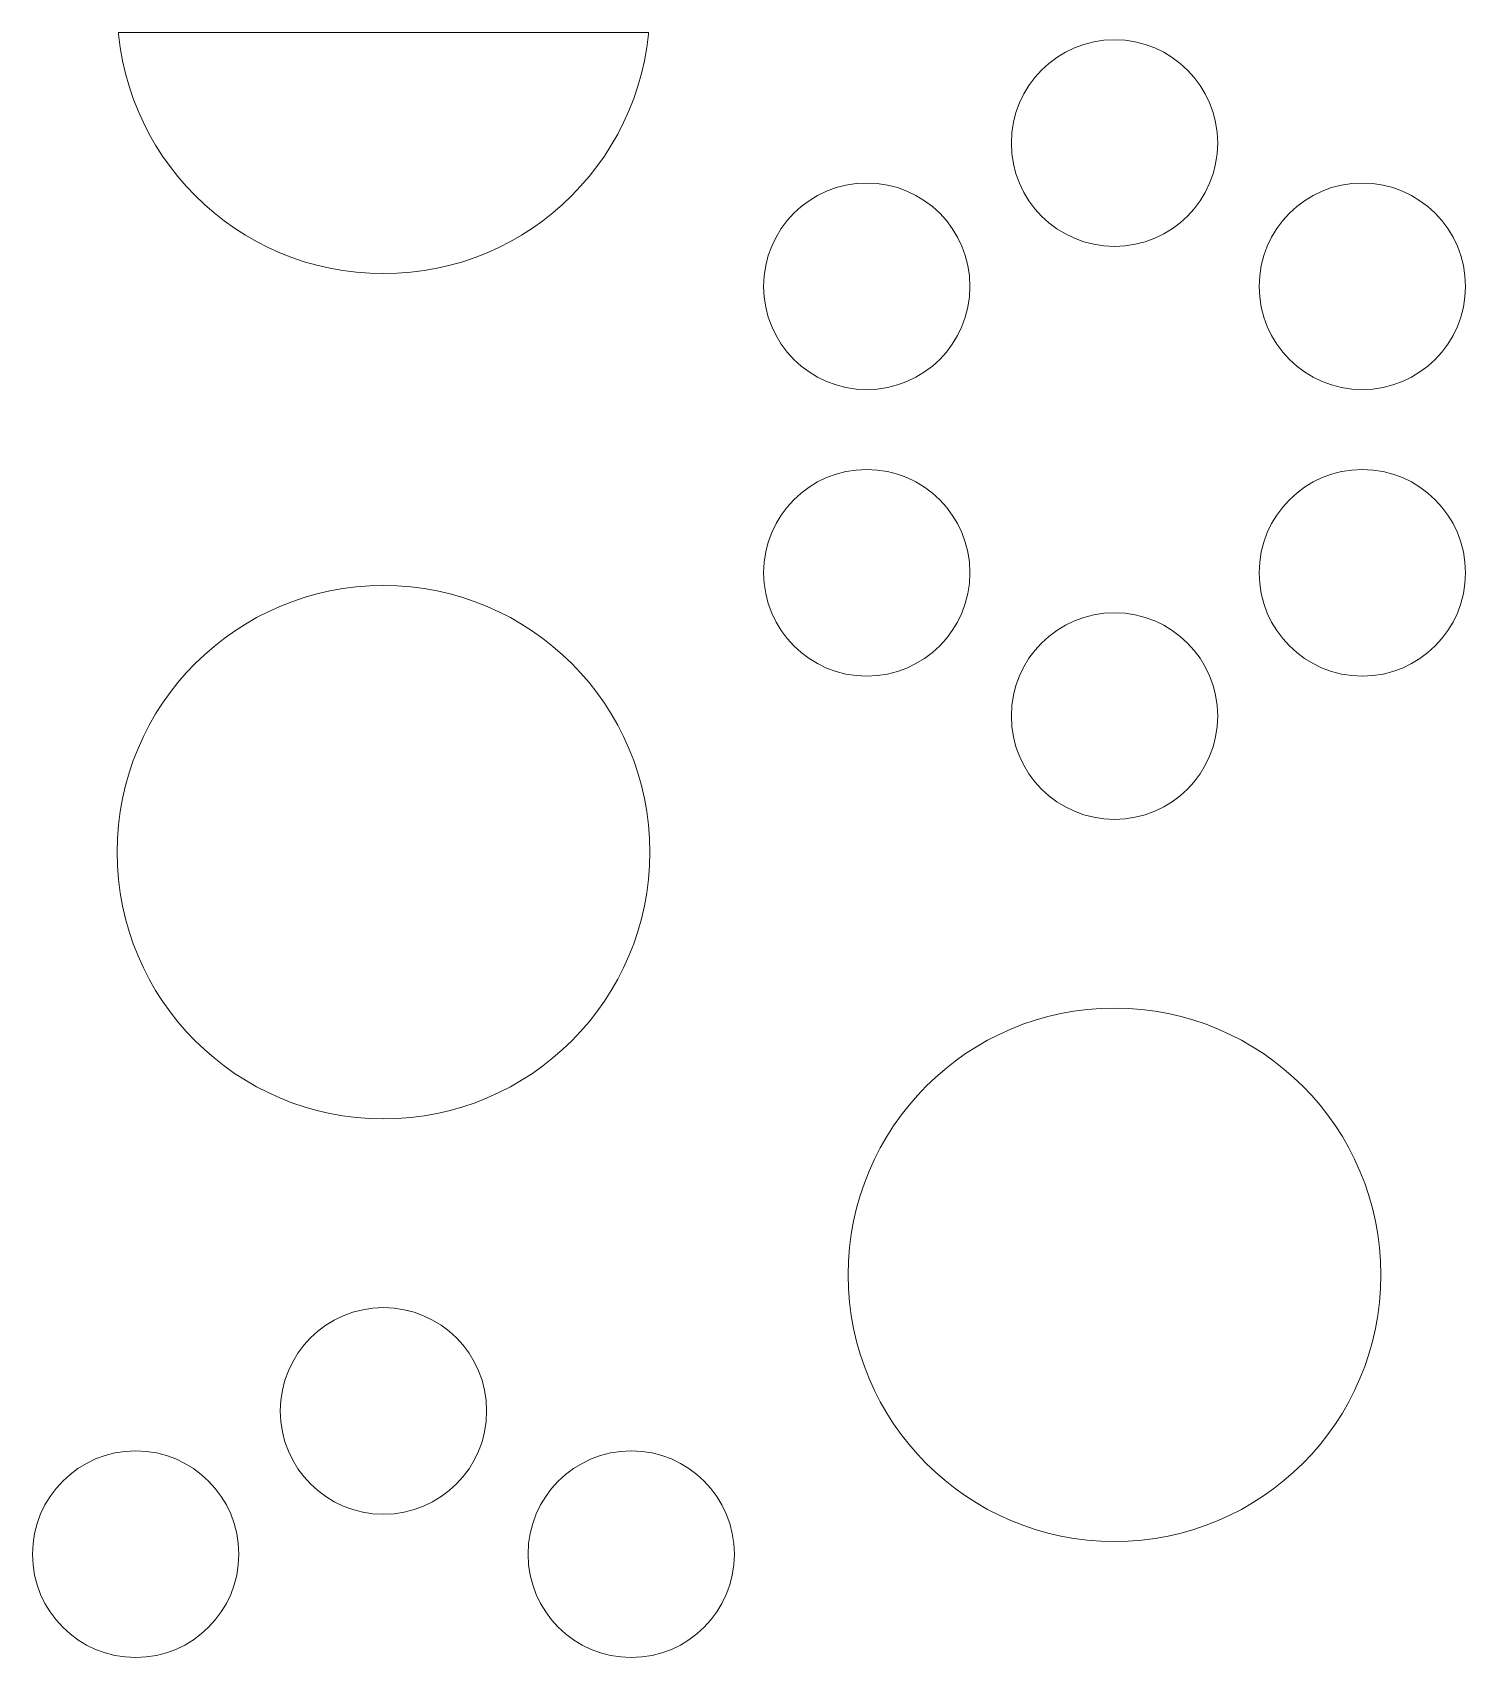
# Model space of a CAD drawing. Header units: millimetres. Extents: x -1200 to 1200, y -590 to 590.
# Drawn here: x -900.3 to -647.9, y 303.7 to 590 of the extents above; entities that cross this region are included whole.
import ezdxf

# ---------------------------------------------------------------- set-up
doc = ezdxf.new("R2010")
doc.units = ezdxf.units.MM
doc.header["$MEASUREMENT"] = 0
doc.layers.add('Layer 1', color=7, linetype='Continuous')

msp = doc.modelspace()

# ---------------------------------------------------------------- linework, layer by layer
at = {"layer": 'Layer 1', "color": 250, "lineweight": 20}
for points, knots in [([(-885.1489, 589.9734), (-885.1489, 589.9734), (-791.7652, 589.9734), (-791.7652, 589.9734), (-791.7652, 589.9734), (-791.7888, 589.6617), (-791.7888, 589.6617), (-791.7888, 589.6617), (-792.0855, 587.3118), (-792.0855, 587.3118), (-792.0855, 587.3118), (-792.5004, 584.9982), (-792.5004, 584.9982), (-792.5004, 584.9982), (-793.0236, 582.7281), (-793.0236, 582.7281), (-793.0236, 582.7281), (-793.6554, 580.5015), (-793.6554, 580.5015), (-793.6554, 580.5015), (-794.391, 578.3232), (-794.391, 578.3232), (-794.391, 578.3232), (-795.2302, 576.1907), (-795.2302, 576.1907), (-795.2302, 576.1907), (-796.1707, 574.1113), (-796.1707, 574.1113), (-796.1707, 574.1113), (-797.2053, 572.0875), (-797.2053, 572.0875), (-797.2053, 572.0875), (-798.3339, 570.1193), (-798.3339, 570.1193), (-798.3339, 570.1193), (-799.5542, 568.2139), (-799.5542, 568.2139), (-799.5542, 568.2139), (-800.8638, 566.3712), (-800.8638, 566.3712), (-800.8638, 566.3712), (-802.2577, 564.5961), (-802.2577, 564.5961), (-802.2577, 564.5961), (-803.7312, 562.8911), (-803.7312, 562.8911), (-803.7312, 562.8911), (-805.2889, 561.2561), (-805.2889, 561.2561), (-805.2889, 561.2561), (-806.9192, 559.6985), (-806.9192, 559.6985), (-806.9192, 559.6985), (-808.6219, 558.2229), (-808.6219, 558.2229), (-808.6219, 558.2229), (-810.3946, 556.8271), (-810.3946, 556.8271), (-810.3946, 556.8271), (-812.2345, 555.5156), (-812.2345, 555.5156), (-812.2345, 555.5156), (-814.1371, 554.2936), (-814.1371, 554.2936), (-814.1371, 554.2936), (-816.1025, 553.1611), (-816.1025, 553.1611), (-816.1025, 553.1611), (-818.1236, 552.1226), (-818.1236, 552.1226), (-818.1236, 552.1226), (-820.2, 551.1855), (-820.2, 551.1855), (-820.2, 551.1855), (-822.3294, 550.3426), (-822.3294, 550.3426), (-822.3294, 550.3426), (-824.5047, 549.606), (-824.5047, 549.606), (-824.5047, 549.606), (-826.7282, 548.9757), (-826.7282, 548.9757), (-826.7282, 548.9757), (-828.9975, 548.4493), (-828.9975, 548.4493), (-828.9975, 548.4493), (-831.303, 548.0364), (-831.303, 548.0364), (-831.303, 548.0364), (-833.6519, 547.737), (-833.6519, 547.737), (-833.6519, 547.737), (-836.0369, 547.5581), (-836.0369, 547.5581), (-836.0369, 547.5581), (-838.4558, 547.4977), (-838.4558, 547.4977), (-838.4558, 547.4977), (-840.8771, 547.5581), (-840.8771, 547.5581), (-840.8771, 547.5581), (-843.2598, 547.737), (-843.2598, 547.737), (-843.2598, 547.737), (-845.6086, 548.0364), (-845.6086, 548.0364), (-845.6086, 548.0364), (-847.9166, 548.4493), (-847.9166, 548.4493), (-847.9166, 548.4493), (-850.1811, 548.9757), (-850.1811, 548.9757), (-850.1811, 548.9757), (-852.407, 549.606), (-852.407, 549.606), (-852.407, 549.606), (-854.5824, 550.3426), (-854.5824, 550.3426), (-854.5824, 550.3426), (-856.7116, 551.1855), (-856.7116, 551.1855), (-856.7116, 551.1855), (-858.7882, 552.1226), (-858.7882, 552.1226), (-858.7882, 552.1226), (-860.8091, 553.1611), (-860.8091, 553.1611), (-860.8091, 553.1611), (-862.772, 554.2936), (-862.772, 554.2936), (-862.772, 554.2936), (-864.6749, 555.5156), (-864.6749, 555.5156), (-864.6749, 555.5156), (-866.5172, 556.8271), (-866.5172, 556.8271), (-866.5172, 556.8271), (-868.2898, 558.2229), (-868.2898, 558.2229), (-868.2898, 558.2229), (-869.9923, 559.6985), (-869.9923, 559.6985), (-869.9923, 559.6985), (-871.6252, 561.2561), (-871.6252, 561.2561), (-871.6252, 561.2561), (-873.1804, 562.8911), (-873.1804, 562.8911), (-873.1804, 562.8911), (-874.654, 564.5961), (-874.654, 564.5961), (-874.654, 564.5961), (-876.0478, 566.3712), (-876.0478, 566.3712), (-876.0478, 566.3712), (-877.3576, 568.2139), (-877.3576, 568.2139), (-877.3576, 568.2139), (-878.5779, 570.1193), (-878.5779, 570.1193), (-878.5779, 570.1193), (-879.7063, 572.0875), (-879.7063, 572.0875), (-879.7063, 572.0875), (-880.7433, 574.1113), (-880.7433, 574.1113), (-880.7433, 574.1113), (-881.6814, 576.1907), (-881.6814, 576.1907), (-881.6814, 576.1907), (-882.523, 578.3232), (-882.523, 578.3232), (-882.523, 578.3232), (-883.2561, 580.5015), (-883.2561, 580.5015), (-883.2561, 580.5015), (-883.888, 582.7281), (-883.888, 582.7281), (-883.888, 582.7281), (-884.414, 584.9982), (-884.414, 584.9982), (-884.414, 584.9982), (-884.8264, 587.3118), (-884.8264, 587.3118), (-884.8264, 587.3118), (-885.1253, 589.6617), (-885.1253, 589.6617), (-885.1253, 589.6617), (-885.1489, 589.9734), (-885.1489, 589.9734)], [0, 0, 0, 0, 0.01587302, 0.01587302, 0.01587302, 0.03174603, 0.03174603, 0.03174603, 0.04761905, 0.04761905, 0.04761905, 0.06349206, 0.06349206, 0.06349206, 0.07936508, 0.07936508, 0.07936508, 0.0952381, 0.0952381, 0.0952381, 0.11111111, 0.11111111, 0.11111111, 0.12698413, 0.12698413, 0.12698413, 0.14285714, 0.14285714, 0.14285714, 0.15873016, 0.15873016, 0.15873016, 0.17460317, 0.17460317, 0.17460317, 0.19047619, 0.19047619, 0.19047619, 0.20634921, 0.20634921, 0.20634921, 0.22222222, 0.22222222, 0.22222222, 0.23809524, 0.23809524, 0.23809524, 0.25396825, 0.25396825, 0.25396825, 0.26984127, 0.26984127, 0.26984127, 0.28571429, 0.28571429, 0.28571429, 0.3015873, 0.3015873, 0.3015873, 0.31746032, 0.31746032, 0.31746032, 0.33333333, 0.33333333, 0.33333333, 0.34920635, 0.34920635, 0.34920635, 0.36507937, 0.36507937, 0.36507937, 0.38095238, 0.38095238, 0.38095238, 0.3968254, 0.3968254, 0.3968254, 0.41269841, 0.41269841, 0.41269841, 0.42857143, 0.42857143, 0.42857143, 0.44444444, 0.44444444, 0.44444444, 0.46031746, 0.46031746, 0.46031746, 0.47619048, 0.47619048, 0.47619048, 0.49206349, 0.49206349, 0.49206349, 0.50793651, 0.50793651, 0.50793651, 0.52380952, 0.52380952, 0.52380952, 0.53968254, 0.53968254, 0.53968254, 0.55555556, 0.55555556, 0.55555556, 0.57142857, 0.57142857, 0.57142857, 0.58730159, 0.58730159, 0.58730159, 0.6031746, 0.6031746, 0.6031746, 0.61904762, 0.61904762, 0.61904762, 0.63492063, 0.63492063, 0.63492063, 0.65079365, 0.65079365, 0.65079365, 0.66666667, 0.66666667, 0.66666667, 0.68253968, 0.68253968, 0.68253968, 0.6984127, 0.6984127, 0.6984127, 0.71428571, 0.71428571, 0.71428571, 0.73015873, 0.73015873, 0.73015873, 0.74603175, 0.74603175, 0.74603175, 0.76190476, 0.76190476, 0.76190476, 0.77777778, 0.77777778, 0.77777778, 0.79365079, 0.79365079, 0.79365079, 0.80952381, 0.80952381, 0.80952381, 0.82539683, 0.82539683, 0.82539683, 0.84126984, 0.84126984, 0.84126984, 0.85714286, 0.85714286, 0.85714286, 0.87301587, 0.87301587, 0.87301587, 0.88888889, 0.88888889, 0.88888889, 0.9047619, 0.9047619, 0.9047619, 0.92063492, 0.92063492, 0.92063492, 0.93650794, 0.93650794, 0.93650794, 0.95238095, 0.95238095, 0.95238095, 0.96825397, 0.96825397, 0.96825397, 0.98412698, 0.98412698, 0.98412698, 1, 1, 1, 1]), ([(-727.8789, 570.4911), (-727.8789, 580.5401), (-719.7397, 588.6884), (-709.7051, 588.6884), (-699.6703, 588.6884), (-691.5335, 580.5401), (-691.5335, 570.4911), (-691.5335, 560.4447), (-699.6703, 552.2939), (-709.7051, 552.2939), (-719.7397, 552.2939), (-727.8789, 560.4447), (-727.8789, 570.4911)], [0, 0, 0, 0, 0.25, 0.25, 0.25, 0.5, 0.5, 0.5, 0.75, 0.75, 0.75, 1, 1, 1, 1]), ([(-771.5121, 545.2591), (-771.5121, 555.3104), (-763.3777, 563.4609), (-753.3406, 563.4609), (-743.3084, 563.4609), (-735.1691, 555.3104), (-735.1691, 545.2591), (-735.1691, 535.2125), (-743.3084, 527.0668), (-753.3406, 527.0668), (-763.3777, 527.0668), (-771.5121, 535.2125), (-771.5121, 545.2591)], [0, 0, 0, 0, 0.25, 0.25, 0.25, 0.5, 0.5, 0.5, 0.75, 0.75, 0.75, 1, 1, 1, 1]), ([(-684.2384, 545.2591), (-684.2384, 555.3104), (-676.0992, 563.4609), (-666.067, 563.4609), (-656.0347, 563.4609), (-647.8955, 555.3104), (-647.8955, 545.2591), (-647.8955, 535.2125), (-656.0347, 527.0668), (-666.067, 527.0668), (-676.0992, 527.0668), (-684.2384, 535.2125), (-684.2384, 545.2591)], [0, 0, 0, 0, 0.25, 0.25, 0.25, 0.5, 0.5, 0.5, 0.75, 0.75, 0.75, 1, 1, 1, 1]), ([(-771.5121, 494.802), (-771.5121, 504.8509), (-763.3777, 512.9991), (-753.3406, 512.9991), (-743.3084, 512.9991), (-735.1691, 504.8509), (-735.1691, 494.802), (-735.1691, 484.7555), (-743.3084, 476.6048), (-753.3406, 476.6048), (-763.3777, 476.6048), (-771.5121, 484.7555), (-771.5121, 494.802)], [0, 0, 0, 0, 0.25, 0.25, 0.25, 0.5, 0.5, 0.5, 0.75, 0.75, 0.75, 1, 1, 1, 1]), ([(-684.2384, 494.802), (-684.2384, 504.8509), (-676.0992, 512.9991), (-666.067, 512.9991), (-656.0347, 512.9991), (-647.8955, 504.8509), (-647.8955, 494.802), (-647.8955, 484.7555), (-656.0347, 476.6048), (-666.067, 476.6048), (-676.0992, 476.6048), (-684.2384, 484.7555), (-684.2384, 494.802)], [0, 0, 0, 0, 0.25, 0.25, 0.25, 0.5, 0.5, 0.5, 0.75, 0.75, 0.75, 1, 1, 1, 1]), ([(-885.3688, 445.5935), (-885.3688, 445.5935), (-885.3061, 448.0158), (-885.3061, 448.0158), (-885.3061, 448.0158), (-885.1253, 450.4018), (-885.1253, 450.4018), (-885.1253, 450.4018), (-884.8264, 452.7516), (-884.8264, 452.7516), (-884.8264, 452.7516), (-884.414, 455.0652), (-884.414, 455.0652), (-884.414, 455.0652), (-883.888, 457.3351), (-883.888, 457.3351), (-883.888, 457.3351), (-883.2561, 459.5595), (-883.2561, 459.5595), (-883.2561, 459.5595), (-882.523, 461.7427), (-882.523, 461.7427), (-882.523, 461.7427), (-881.6814, 463.8729), (-881.6814, 463.8729), (-881.6814, 463.8729), (-880.7433, 465.9497), (-880.7433, 465.9497), (-880.7433, 465.9497), (-879.7063, 467.9783), (-879.7063, 467.9783), (-879.7063, 467.9783), (-878.5779, 469.9441), (-878.5779, 469.9441), (-878.5779, 469.9441), (-877.3576, 471.8495), (-877.3576, 471.8495), (-877.3576, 471.8495), (-876.0478, 473.6923), (-876.0478, 473.6923), (-876.0478, 473.6923), (-874.654, 475.4698), (-874.654, 475.4698), (-874.654, 475.4698), (-873.178, 477.1746), (-873.178, 477.1746), (-873.178, 477.1746), (-871.6252, 478.8097), (-871.6252, 478.8097), (-871.6252, 478.8097), (-869.9923, 480.3625), (-869.9923, 480.3625), (-869.9923, 480.3625), (-868.2898, 481.8406), (-868.2898, 481.8406), (-868.2898, 481.8406), (-866.5149, 483.2388), (-866.5149, 483.2388), (-866.5149, 483.2388), (-864.6749, 484.5477), (-864.6749, 484.5477), (-864.6749, 484.5477), (-862.772, 485.7722), (-862.772, 485.7722), (-862.772, 485.7722), (-860.8091, 486.9023), (-860.8091, 486.9023), (-860.8091, 486.9023), (-858.7882, 487.9384), (-858.7882, 487.9384), (-858.7882, 487.9384), (-856.7116, 488.8803), (-856.7116, 488.8803), (-856.7116, 488.8803), (-854.5824, 489.7184), (-854.5824, 489.7184), (-854.5824, 489.7184), (-852.407, 490.4573), (-852.407, 490.4573), (-852.407, 490.4573), (-850.1811, 491.0901), (-850.1811, 491.0901), (-850.1811, 491.0901), (-847.9166, 491.6117), (-847.9166, 491.6117), (-847.9166, 491.6117), (-845.6086, 492.0271), (-845.6086, 492.0271), (-845.6086, 492.0271), (-843.2598, 492.3241), (-843.2598, 492.3241), (-843.2598, 492.3241), (-840.8747, 492.5077), (-840.8747, 492.5077), (-840.8747, 492.5077), (-838.4558, 492.5681), (-838.4558, 492.5681), (-838.4558, 492.5681), (-836.0369, 492.5077), (-836.0369, 492.5077), (-836.0369, 492.5077), (-833.6519, 492.3241), (-833.6519, 492.3241), (-833.6519, 492.3241), (-831.303, 492.0271), (-831.303, 492.0271), (-831.303, 492.0271), (-828.9975, 491.6117), (-828.9975, 491.6117), (-828.9975, 491.6117), (-826.7282, 491.0901), (-826.7282, 491.0901), (-826.7282, 491.0901), (-824.5047, 490.4573), (-824.5047, 490.4573), (-824.5047, 490.4573), (-822.3294, 489.7184), (-822.3294, 489.7184), (-822.3294, 489.7184), (-820.2, 488.8803), (-820.2, 488.8803), (-820.2, 488.8803), (-818.126, 487.9384), (-818.126, 487.9384), (-818.126, 487.9384), (-816.1025, 486.9023), (-816.1025, 486.9023), (-816.1025, 486.9023), (-814.1371, 485.7722), (-814.1371, 485.7722), (-814.1371, 485.7722), (-812.2345, 484.5477), (-812.2345, 484.5477), (-812.2345, 484.5477), (-810.3946, 483.2388), (-810.3946, 483.2388), (-810.3946, 483.2388), (-808.6219, 481.8406), (-808.6219, 481.8406), (-808.6219, 481.8406), (-806.9192, 480.3625), (-806.9192, 480.3625), (-806.9192, 480.3625), (-805.2889, 478.8097), (-805.2889, 478.8097), (-805.2889, 478.8097), (-803.7312, 477.1746), (-803.7312, 477.1746), (-803.7312, 477.1746), (-802.2577, 475.4698), (-802.2577, 475.4698), (-802.2577, 475.4698), (-800.8638, 473.6923), (-800.8638, 473.6923), (-800.8638, 473.6923), (-799.5542, 471.8495), (-799.5542, 471.8495), (-799.5542, 471.8495), (-798.3339, 469.9416), (-798.3339, 469.9416), (-798.3339, 469.9416), (-797.2053, 467.9783), (-797.2053, 467.9783), (-797.2053, 467.9783), (-796.1707, 465.9546), (-796.1707, 465.9546), (-796.1707, 465.9546), (-795.2302, 463.8729), (-795.2302, 463.8729), (-795.2302, 463.8729), (-794.391, 461.7427), (-794.391, 461.7427), (-794.391, 461.7427), (-793.6554, 459.5595), (-793.6554, 459.5595), (-793.6554, 459.5595), (-793.0236, 457.3351), (-793.0236, 457.3351), (-793.0236, 457.3351), (-792.5004, 455.0652), (-792.5004, 455.0652), (-792.5004, 455.0652), (-792.0855, 452.7516), (-792.0855, 452.7516), (-792.0855, 452.7516), (-791.7888, 450.4018), (-791.7888, 450.4018), (-791.7888, 450.4018), (-791.608, 448.0158), (-791.608, 448.0158), (-791.608, 448.0158), (-791.5452, 445.5935), (-791.5452, 445.5935), (-791.5452, 445.5935), (-791.608, 443.1664), (-791.608, 443.1664), (-791.608, 443.1664), (-791.7888, 440.7828), (-791.7888, 440.7828), (-791.7888, 440.7828), (-792.0855, 438.4305), (-792.0855, 438.4305), (-792.0855, 438.4305), (-792.5004, 436.1168), (-792.5004, 436.1168), (-792.5004, 436.1168), (-793.0236, 433.8491), (-793.0236, 433.8491), (-793.0236, 433.8491), (-793.6554, 431.6224), (-793.6554, 431.6224), (-793.6554, 431.6224), (-794.391, 429.4443), (-794.391, 429.4443), (-794.391, 429.4443), (-795.2302, 427.3117), (-795.2302, 427.3117), (-795.2302, 427.3117), (-796.1707, 425.2324), (-796.1707, 425.2324), (-796.1707, 425.2324), (-797.2053, 423.2062), (-797.2053, 423.2062), (-797.2053, 423.2062), (-798.3339, 421.2404), (-798.3339, 421.2404), (-798.3339, 421.2404), (-799.5542, 419.3324), (-799.5542, 419.3324), (-799.5542, 419.3324), (-800.8638, 417.4898), (-800.8638, 417.4898), (-800.8638, 417.4898), (-802.2577, 415.7171), (-802.2577, 415.7171), (-802.2577, 415.7171), (-803.7312, 414.0122), (-803.7312, 414.0122), (-803.7312, 414.0122), (-805.2889, 412.3748), (-805.2889, 412.3748), (-805.2889, 412.3748), (-806.9192, 410.8197), (-806.9192, 410.8197), (-806.9192, 410.8197), (-808.6219, 409.3439), (-808.6219, 409.3439), (-808.6219, 409.3439), (-810.3946, 407.9457), (-810.3946, 407.9457), (-810.3946, 407.9457), (-812.2345, 406.6368), (-812.2345, 406.6368), (-812.2345, 406.6368), (-814.1371, 405.4148), (-814.1371, 405.4148), (-814.1371, 405.4148), (-816.1025, 404.2844), (-816.1025, 404.2844), (-816.1025, 404.2844), (-818.1236, 403.2435), (-818.1236, 403.2435), (-818.1236, 403.2435), (-820.2, 402.3066), (-820.2, 402.3066), (-820.2, 402.3066), (-822.3294, 401.4638), (-822.3294, 401.4638), (-822.3294, 401.4638), (-824.5047, 400.7246), (-824.5047, 400.7246), (-824.5047, 400.7246), (-826.7282, 400.0943), (-826.7282, 400.0943), (-826.7282, 400.0943), (-828.9975, 399.5704), (-828.9975, 399.5704), (-828.9975, 399.5704), (-831.303, 399.1573), (-831.303, 399.1573), (-831.303, 399.1573), (-833.6519, 398.8581), (-833.6519, 398.8581), (-833.6519, 398.8581), (-836.0369, 398.6766), (-836.0369, 398.6766), (-836.0369, 398.6766), (-838.4558, 398.6163), (-838.4558, 398.6163), (-838.4558, 398.6163), (-840.8771, 398.6766), (-840.8771, 398.6766), (-840.8771, 398.6766), (-843.2598, 398.8581), (-843.2598, 398.8581), (-843.2598, 398.8581), (-845.6086, 399.1573), (-845.6086, 399.1573), (-845.6086, 399.1573), (-847.9166, 399.5704), (-847.9166, 399.5704), (-847.9166, 399.5704), (-850.1811, 400.0943), (-850.1811, 400.0943), (-850.1811, 400.0943), (-852.407, 400.7246), (-852.407, 400.7246), (-852.407, 400.7246), (-854.5824, 401.4638), (-854.5824, 401.4638), (-854.5824, 401.4638), (-856.7116, 402.3066), (-856.7116, 402.3066), (-856.7116, 402.3066), (-858.7882, 403.2435), (-858.7882, 403.2435), (-858.7882, 403.2435), (-860.8091, 404.2844), (-860.8091, 404.2844), (-860.8091, 404.2844), (-862.772, 405.4148), (-862.772, 405.4148), (-862.772, 405.4148), (-864.6749, 406.6368), (-864.6749, 406.6368), (-864.6749, 406.6368), (-866.5172, 407.9457), (-866.5172, 407.9457), (-866.5172, 407.9457), (-868.2898, 409.3439), (-868.2898, 409.3439), (-868.2898, 409.3439), (-869.9923, 410.8197), (-869.9923, 410.8197), (-869.9923, 410.8197), (-871.6252, 412.3748), (-871.6252, 412.3748), (-871.6252, 412.3748), (-873.1804, 414.0122), (-873.1804, 414.0122), (-873.1804, 414.0122), (-874.654, 415.7171), (-874.654, 415.7171), (-874.654, 415.7171), (-876.0478, 417.4898), (-876.0478, 417.4898), (-876.0478, 417.4898), (-877.3576, 419.3324), (-877.3576, 419.3324), (-877.3576, 419.3324), (-878.5779, 421.2404), (-878.5779, 421.2404), (-878.5779, 421.2404), (-879.7063, 423.2062), (-879.7063, 423.2062), (-879.7063, 423.2062), (-880.7433, 425.2324), (-880.7433, 425.2324), (-880.7433, 425.2324), (-881.6814, 427.3117), (-881.6814, 427.3117), (-881.6814, 427.3117), (-882.523, 429.4443), (-882.523, 429.4443), (-882.523, 429.4443), (-883.2561, 431.6224), (-883.2561, 431.6224), (-883.2561, 431.6224), (-883.888, 433.8491), (-883.888, 433.8491), (-883.888, 433.8491), (-884.414, 436.1168), (-884.414, 436.1168), (-884.414, 436.1168), (-884.8264, 438.4305), (-884.8264, 438.4305), (-884.8264, 438.4305), (-885.1253, 440.7828), (-885.1253, 440.7828), (-885.1253, 440.7828), (-885.3061, 443.1664), (-885.3061, 443.1664), (-885.3061, 443.1664), (-885.3688, 445.5935), (-885.3688, 445.5935)], [0, 0, 0, 0, 0.0078125, 0.0078125, 0.0078125, 0.015625, 0.015625, 0.015625, 0.0234375, 0.0234375, 0.0234375, 0.03125, 0.03125, 0.03125, 0.0390625, 0.0390625, 0.0390625, 0.046875, 0.046875, 0.046875, 0.0546875, 0.0546875, 0.0546875, 0.0625, 0.0625, 0.0625, 0.0703125, 0.0703125, 0.0703125, 0.078125, 0.078125, 0.078125, 0.0859375, 0.0859375, 0.0859375, 0.09375, 0.09375, 0.09375, 0.1015625, 0.1015625, 0.1015625, 0.109375, 0.109375, 0.109375, 0.1171875, 0.1171875, 0.1171875, 0.125, 0.125, 0.125, 0.1328125, 0.1328125, 0.1328125, 0.140625, 0.140625, 0.140625, 0.1484375, 0.1484375, 0.1484375, 0.15625, 0.15625, 0.15625, 0.1640625, 0.1640625, 0.1640625, 0.171875, 0.171875, 0.171875, 0.1796875, 0.1796875, 0.1796875, 0.1875, 0.1875, 0.1875, 0.1953125, 0.1953125, 0.1953125, 0.203125, 0.203125, 0.203125, 0.2109375, 0.2109375, 0.2109375, 0.21875, 0.21875, 0.21875, 0.2265625, 0.2265625, 0.2265625, 0.234375, 0.234375, 0.234375, 0.2421875, 0.2421875, 0.2421875, 0.25, 0.25, 0.25, 0.2578125, 0.2578125, 0.2578125, 0.265625, 0.265625, 0.265625, 0.2734375, 0.2734375, 0.2734375, 0.28125, 0.28125, 0.28125, 0.2890625, 0.2890625, 0.2890625, 0.296875, 0.296875, 0.296875, 0.3046875, 0.3046875, 0.3046875, 0.3125, 0.3125, 0.3125, 0.3203125, 0.3203125, 0.3203125, 0.328125, 0.328125, 0.328125, 0.3359375, 0.3359375, 0.3359375, 0.34375, 0.34375, 0.34375, 0.3515625, 0.3515625, 0.3515625, 0.359375, 0.359375, 0.359375, 0.3671875, 0.3671875, 0.3671875, 0.375, 0.375, 0.375, 0.3828125, 0.3828125, 0.3828125, 0.390625, 0.390625, 0.390625, 0.3984375, 0.3984375, 0.3984375, 0.40625, 0.40625, 0.40625, 0.4140625, 0.4140625, 0.4140625, 0.421875, 0.421875, 0.421875, 0.4296875, 0.4296875, 0.4296875, 0.4375, 0.4375, 0.4375, 0.4453125, 0.4453125, 0.4453125, 0.453125, 0.453125, 0.453125, 0.4609375, 0.4609375, 0.4609375, 0.46875, 0.46875, 0.46875, 0.4765625, 0.4765625, 0.4765625, 0.484375, 0.484375, 0.484375, 0.4921875, 0.4921875, 0.4921875, 0.5, 0.5, 0.5, 0.5078125, 0.5078125, 0.5078125, 0.515625, 0.515625, 0.515625, 0.5234375, 0.5234375, 0.5234375, 0.53125, 0.53125, 0.53125, 0.5390625, 0.5390625, 0.5390625, 0.546875, 0.546875, 0.546875, 0.5546875, 0.5546875, 0.5546875, 0.5625, 0.5625, 0.5625, 0.5703125, 0.5703125, 0.5703125, 0.578125, 0.578125, 0.578125, 0.5859375, 0.5859375, 0.5859375, 0.59375, 0.59375, 0.59375, 0.6015625, 0.6015625, 0.6015625, 0.609375, 0.609375, 0.609375, 0.6171875, 0.6171875, 0.6171875, 0.625, 0.625, 0.625, 0.6328125, 0.6328125, 0.6328125, 0.640625, 0.640625, 0.640625, 0.6484375, 0.6484375, 0.6484375, 0.65625, 0.65625, 0.65625, 0.6640625, 0.6640625, 0.6640625, 0.671875, 0.671875, 0.671875, 0.6796875, 0.6796875, 0.6796875, 0.6875, 0.6875, 0.6875, 0.6953125, 0.6953125, 0.6953125, 0.703125, 0.703125, 0.703125, 0.7109375, 0.7109375, 0.7109375, 0.71875, 0.71875, 0.71875, 0.7265625, 0.7265625, 0.7265625, 0.734375, 0.734375, 0.734375, 0.7421875, 0.7421875, 0.7421875, 0.75, 0.75, 0.75, 0.7578125, 0.7578125, 0.7578125, 0.765625, 0.765625, 0.765625, 0.7734375, 0.7734375, 0.7734375, 0.78125, 0.78125, 0.78125, 0.7890625, 0.7890625, 0.7890625, 0.796875, 0.796875, 0.796875, 0.8046875, 0.8046875, 0.8046875, 0.8125, 0.8125, 0.8125, 0.8203125, 0.8203125, 0.8203125, 0.828125, 0.828125, 0.828125, 0.8359375, 0.8359375, 0.8359375, 0.84375, 0.84375, 0.84375, 0.8515625, 0.8515625, 0.8515625, 0.859375, 0.859375, 0.859375, 0.8671875, 0.8671875, 0.8671875, 0.875, 0.875, 0.875, 0.8828125, 0.8828125, 0.8828125, 0.890625, 0.890625, 0.890625, 0.8984375, 0.8984375, 0.8984375, 0.90625, 0.90625, 0.90625, 0.9140625, 0.9140625, 0.9140625, 0.921875, 0.921875, 0.921875, 0.9296875, 0.9296875, 0.9296875, 0.9375, 0.9375, 0.9375, 0.9453125, 0.9453125, 0.9453125, 0.953125, 0.953125, 0.953125, 0.9609375, 0.9609375, 0.9609375, 0.96875, 0.96875, 0.96875, 0.9765625, 0.9765625, 0.9765625, 0.984375, 0.984375, 0.984375, 0.9921875, 0.9921875, 0.9921875, 1, 1, 1, 1]), ([(-727.8789, 469.5723), (-727.8789, 479.6187), (-719.7397, 487.7694), (-709.7051, 487.7694), (-699.6703, 487.7694), (-691.5335, 479.6187), (-691.5335, 469.5723), (-691.5335, 459.5233), (-699.6703, 451.3751), (-709.7051, 451.3751), (-719.7397, 451.3751), (-727.8789, 459.5233), (-727.8789, 469.5723)], [0, 0, 0, 0, 0.25, 0.25, 0.25, 0.5, 0.5, 0.5, 0.75, 0.75, 0.75, 1, 1, 1, 1]), ([(-756.6131, 371.1503), (-756.6131, 371.1503), (-756.5529, 373.5726), (-756.5529, 373.5726), (-756.5529, 373.5726), (-756.372, 375.9611), (-756.372, 375.9611), (-756.372, 375.9611), (-756.073, 378.3133), (-756.073, 378.3133), (-756.073, 378.3133), (-755.6631, 380.6269), (-755.6631, 380.6269), (-755.6631, 380.6269), (-755.1373, 382.8971), (-755.1373, 382.8971), (-755.1373, 382.8971), (-754.5053, 385.1213), (-754.5053, 385.1213), (-754.5053, 385.1213), (-753.7675, 387.3045), (-753.7675, 387.3045), (-753.7675, 387.3045), (-752.9306, 389.4321), (-752.9306, 389.4321), (-752.9306, 389.4321), (-751.9901, 391.5113), (-751.9901, 391.5113), (-751.9901, 391.5113), (-750.9555, 393.5377), (-750.9555, 393.5377), (-750.9555, 393.5377), (-749.8268, 395.5035), (-749.8268, 395.5035), (-749.8268, 395.5035), (-748.6042, 397.4113), (-748.6042, 397.4113), (-748.6042, 397.4113), (-747.297, 399.2541), (-747.297, 399.2541), (-747.297, 399.2541), (-745.9008, 401.0266), (-745.9008, 401.0266), (-745.9008, 401.0266), (-744.4273, 402.7364), (-744.4273, 402.7364), (-744.4273, 402.7364), (-742.8743, 404.369), (-742.8743, 404.369), (-742.8743, 404.369), (-741.2441, 405.9242), (-741.2441, 405.9242), (-741.2441, 405.9242), (-739.539, 407.4024), (-739.539, 407.4024), (-739.539, 407.4024), (-737.7665, 408.7981), (-737.7665, 408.7981), (-737.7665, 408.7981), (-735.9239, 410.1072), (-735.9239, 410.1072), (-735.9239, 410.1072), (-734.0212, 411.3291), (-734.0212, 411.3291), (-734.0212, 411.3291), (-732.0582, 412.4641), (-732.0582, 412.4641), (-732.0582, 412.4641), (-730.0371, 413.4978), (-730.0371, 413.4978), (-730.0371, 413.4978), (-727.9585, 414.4372), (-727.9585, 414.4372), (-727.9585, 414.4372), (-725.8337, 415.2776), (-725.8337, 415.2776), (-725.8337, 415.2776), (-723.6561, 416.0192), (-723.6561, 416.0192), (-723.6561, 416.0192), (-721.4303, 416.6494), (-721.4303, 416.6494), (-721.4303, 416.6494), (-719.1632, 417.1735), (-719.1632, 417.1735), (-719.1632, 417.1735), (-716.8553, 417.5864), (-716.8553, 417.5864), (-716.8553, 417.5864), (-714.5089, 417.886), (-714.5089, 417.886), (-714.5089, 417.886), (-712.1238, 418.067), (-712.1238, 418.067), (-712.1238, 418.067), (-709.7051, 418.1274), (-709.7051, 418.1274), (-709.7051, 418.1274), (-707.2861, 418.067), (-707.2861, 418.067), (-707.2861, 418.067), (-704.901, 417.886), (-704.901, 417.886), (-704.901, 417.886), (-702.5546, 417.5864), (-702.5546, 417.5864), (-702.5546, 417.5864), (-700.2467, 417.1735), (-700.2467, 417.1735), (-700.2467, 417.1735), (-697.9774, 416.6494), (-697.9774, 416.6494), (-697.9774, 416.6494), (-695.7562, 416.0192), (-695.7562, 416.0192), (-695.7562, 416.0192), (-693.5787, 415.2776), (-693.5787, 415.2776), (-693.5787, 415.2776), (-691.449, 414.4372), (-691.449, 414.4372), (-691.449, 414.4372), (-689.3752, 413.4978), (-689.3752, 413.4978), (-689.3752, 413.4978), (-687.3542, 412.4641), (-687.3542, 412.4641), (-687.3542, 412.4641), (-685.3863, 411.3291), (-685.3863, 411.3291), (-685.3863, 411.3291), (-683.4836, 410.1072), (-683.4836, 410.1072), (-683.4836, 410.1072), (-681.6461, 408.7981), (-681.6461, 408.7981), (-681.6461, 408.7981), (-679.8709, 407.4024), (-679.8709, 407.4024), (-679.8709, 407.4024), (-678.1684, 405.9242), (-678.1684, 405.9242), (-678.1684, 405.9242), (-676.5381, 404.369), (-676.5381, 404.369), (-676.5381, 404.369), (-674.9827, 402.7364), (-674.9827, 402.7364), (-674.9827, 402.7364), (-673.5068, 401.0266), (-673.5068, 401.0266), (-673.5068, 401.0266), (-672.1104, 399.2541), (-672.1104, 399.2541), (-672.1104, 399.2541), (-670.8034, 397.4113), (-670.8034, 397.4113), (-670.8034, 397.4113), (-669.5807, 395.5035), (-669.5807, 395.5035), (-669.5807, 395.5035), (-668.4544, 393.5377), (-668.4544, 393.5377), (-668.4544, 393.5377), (-667.4174, 391.5113), (-667.4174, 391.5113), (-667.4174, 391.5113), (-666.4794, 389.4321), (-666.4794, 389.4321), (-666.4794, 389.4321), (-665.6401, 387.3045), (-665.6401, 387.3045), (-665.6401, 387.3045), (-664.9046, 385.1213), (-664.9046, 385.1213), (-664.9046, 385.1213), (-664.2704, 382.8971), (-664.2704, 382.8971), (-664.2704, 382.8971), (-663.7494, 380.6269), (-663.7494, 380.6269), (-663.7494, 380.6269), (-663.3373, 378.3133), (-663.3373, 378.3133), (-663.3373, 378.3133), (-663.0381, 375.9611), (-663.0381, 375.9611), (-663.0381, 375.9611), (-662.8547, 373.5726), (-662.8547, 373.5726), (-662.8547, 373.5726), (-662.7943, 371.1503), (-662.7943, 371.1503), (-662.7943, 371.1503), (-662.8547, 368.7282), (-662.8547, 368.7282), (-662.8547, 368.7282), (-663.0381, 366.3419), (-663.0381, 366.3419), (-663.0381, 366.3419), (-663.3373, 363.9923), (-663.3373, 363.9923), (-663.3373, 363.9923), (-663.7494, 361.6786), (-663.7494, 361.6786), (-663.7494, 361.6786), (-664.2704, 359.4086), (-664.2704, 359.4086), (-664.2704, 359.4086), (-664.9046, 357.1842), (-664.9046, 357.1842), (-664.9046, 357.1842), (-665.6401, 355.0011), (-665.6401, 355.0011), (-665.6401, 355.0011), (-666.4794, 352.8734), (-666.4794, 352.8734), (-666.4794, 352.8734), (-667.4174, 350.7893), (-667.4174, 350.7893), (-667.4174, 350.7893), (-668.4544, 348.7654), (-668.4544, 348.7654), (-668.4544, 348.7654), (-669.5807, 346.7997), (-669.5807, 346.7997), (-669.5807, 346.7997), (-670.8034, 344.8943), (-670.8034, 344.8943), (-670.8034, 344.8943), (-672.1104, 343.0515), (-672.1104, 343.0515), (-672.1104, 343.0515), (-673.5068, 341.2741), (-673.5068, 341.2741), (-673.5068, 341.2741), (-674.9803, 339.569), (-674.9803, 339.569), (-674.9803, 339.569), (-676.5381, 337.9364), (-676.5381, 337.9364), (-676.5381, 337.9364), (-678.1684, 336.3813), (-678.1684, 336.3813), (-678.1684, 336.3813), (-679.8709, 334.9034), (-679.8709, 334.9034), (-679.8709, 334.9034), (-681.6461, 333.505), (-681.6461, 333.505), (-681.6461, 333.505), (-683.4836, 332.1961), (-683.4836, 332.1961), (-683.4836, 332.1961), (-685.3863, 330.9717), (-685.3863, 330.9717), (-685.3863, 330.9717), (-687.3542, 329.8414), (-687.3542, 329.8414), (-687.3542, 329.8414), (-689.3752, 328.8054), (-689.3752, 328.8054), (-689.3752, 328.8054), (-691.449, 327.8635), (-691.449, 327.8635), (-691.449, 327.8635), (-693.5787, 327.0255), (-693.5787, 327.0255), (-693.5787, 327.0255), (-695.7562, 326.2866), (-695.7562, 326.2866), (-695.7562, 326.2866), (-697.9774, 325.6538), (-697.9774, 325.6538), (-697.9774, 325.6538), (-700.2467, 325.1322), (-700.2467, 325.1322), (-700.2467, 325.1322), (-702.5546, 324.7191), (-702.5546, 324.7191), (-702.5546, 324.7191), (-704.901, 324.4198), (-704.901, 324.4198), (-704.901, 324.4198), (-707.2861, 324.2361), (-707.2861, 324.2361), (-707.2861, 324.2361), (-709.7051, 324.1757), (-709.7051, 324.1757), (-709.7051, 324.1757), (-712.1238, 324.2361), (-712.1238, 324.2361), (-712.1238, 324.2361), (-714.5089, 324.4198), (-714.5089, 324.4198), (-714.5089, 324.4198), (-716.8553, 324.7191), (-716.8553, 324.7191), (-716.8553, 324.7191), (-719.1657, 325.1322), (-719.1657, 325.1322), (-719.1657, 325.1322), (-721.4303, 325.6538), (-721.4303, 325.6538), (-721.4303, 325.6538), (-723.6561, 326.2866), (-723.6561, 326.2866), (-723.6561, 326.2866), (-725.8316, 327.0255), (-725.8316, 327.0255), (-725.8316, 327.0255), (-727.9585, 327.8635), (-727.9585, 327.8635), (-727.9585, 327.8635), (-730.0371, 328.8054), (-730.0371, 328.8054), (-730.0371, 328.8054), (-732.0582, 329.8414), (-732.0582, 329.8414), (-732.0582, 329.8414), (-734.0212, 330.9717), (-734.0212, 330.9717), (-734.0212, 330.9717), (-735.9239, 332.1961), (-735.9239, 332.1961), (-735.9239, 332.1961), (-737.7665, 333.505), (-737.7665, 333.505), (-737.7665, 333.505), (-739.539, 334.9034), (-739.539, 334.9034), (-739.539, 334.9034), (-741.2415, 336.3813), (-741.2415, 336.3813), (-741.2415, 336.3813), (-742.8743, 337.9364), (-742.8743, 337.9364), (-742.8743, 337.9364), (-744.4273, 339.569), (-744.4273, 339.569), (-744.4273, 339.569), (-745.9008, 341.2741), (-745.9008, 341.2741), (-745.9008, 341.2741), (-747.297, 343.0515), (-747.297, 343.0515), (-747.297, 343.0515), (-748.6042, 344.8943), (-748.6042, 344.8943), (-748.6042, 344.8943), (-749.8268, 346.7997), (-749.8268, 346.7997), (-749.8268, 346.7997), (-750.9555, 348.7654), (-750.9555, 348.7654), (-750.9555, 348.7654), (-751.9901, 350.7893), (-751.9901, 350.7893), (-751.9901, 350.7893), (-752.9306, 352.8734), (-752.9306, 352.8734), (-752.9306, 352.8734), (-753.7675, 355.0011), (-753.7675, 355.0011), (-753.7675, 355.0011), (-754.5053, 357.1794), (-754.5053, 357.1794), (-754.5053, 357.1794), (-755.1373, 359.4086), (-755.1373, 359.4086), (-755.1373, 359.4086), (-755.6631, 361.6786), (-755.6631, 361.6786), (-755.6631, 361.6786), (-756.073, 363.9923), (-756.073, 363.9923), (-756.073, 363.9923), (-756.372, 366.3419), (-756.372, 366.3419), (-756.372, 366.3419), (-756.5529, 368.7282), (-756.5529, 368.7282), (-756.5529, 368.7282), (-756.6131, 371.1503), (-756.6131, 371.1503)], [0, 0, 0, 0, 0.0078125, 0.0078125, 0.0078125, 0.015625, 0.015625, 0.015625, 0.0234375, 0.0234375, 0.0234375, 0.03125, 0.03125, 0.03125, 0.0390625, 0.0390625, 0.0390625, 0.046875, 0.046875, 0.046875, 0.0546875, 0.0546875, 0.0546875, 0.0625, 0.0625, 0.0625, 0.0703125, 0.0703125, 0.0703125, 0.078125, 0.078125, 0.078125, 0.0859375, 0.0859375, 0.0859375, 0.09375, 0.09375, 0.09375, 0.1015625, 0.1015625, 0.1015625, 0.109375, 0.109375, 0.109375, 0.1171875, 0.1171875, 0.1171875, 0.125, 0.125, 0.125, 0.1328125, 0.1328125, 0.1328125, 0.140625, 0.140625, 0.140625, 0.1484375, 0.1484375, 0.1484375, 0.15625, 0.15625, 0.15625, 0.1640625, 0.1640625, 0.1640625, 0.171875, 0.171875, 0.171875, 0.1796875, 0.1796875, 0.1796875, 0.1875, 0.1875, 0.1875, 0.1953125, 0.1953125, 0.1953125, 0.203125, 0.203125, 0.203125, 0.2109375, 0.2109375, 0.2109375, 0.21875, 0.21875, 0.21875, 0.2265625, 0.2265625, 0.2265625, 0.234375, 0.234375, 0.234375, 0.2421875, 0.2421875, 0.2421875, 0.25, 0.25, 0.25, 0.2578125, 0.2578125, 0.2578125, 0.265625, 0.265625, 0.265625, 0.2734375, 0.2734375, 0.2734375, 0.28125, 0.28125, 0.28125, 0.2890625, 0.2890625, 0.2890625, 0.296875, 0.296875, 0.296875, 0.3046875, 0.3046875, 0.3046875, 0.3125, 0.3125, 0.3125, 0.3203125, 0.3203125, 0.3203125, 0.328125, 0.328125, 0.328125, 0.3359375, 0.3359375, 0.3359375, 0.34375, 0.34375, 0.34375, 0.3515625, 0.3515625, 0.3515625, 0.359375, 0.359375, 0.359375, 0.3671875, 0.3671875, 0.3671875, 0.375, 0.375, 0.375, 0.3828125, 0.3828125, 0.3828125, 0.390625, 0.390625, 0.390625, 0.3984375, 0.3984375, 0.3984375, 0.40625, 0.40625, 0.40625, 0.4140625, 0.4140625, 0.4140625, 0.421875, 0.421875, 0.421875, 0.4296875, 0.4296875, 0.4296875, 0.4375, 0.4375, 0.4375, 0.4453125, 0.4453125, 0.4453125, 0.453125, 0.453125, 0.453125, 0.4609375, 0.4609375, 0.4609375, 0.46875, 0.46875, 0.46875, 0.4765625, 0.4765625, 0.4765625, 0.484375, 0.484375, 0.484375, 0.4921875, 0.4921875, 0.4921875, 0.5, 0.5, 0.5, 0.5078125, 0.5078125, 0.5078125, 0.515625, 0.515625, 0.515625, 0.5234375, 0.5234375, 0.5234375, 0.53125, 0.53125, 0.53125, 0.5390625, 0.5390625, 0.5390625, 0.546875, 0.546875, 0.546875, 0.5546875, 0.5546875, 0.5546875, 0.5625, 0.5625, 0.5625, 0.5703125, 0.5703125, 0.5703125, 0.578125, 0.578125, 0.578125, 0.5859375, 0.5859375, 0.5859375, 0.59375, 0.59375, 0.59375, 0.6015625, 0.6015625, 0.6015625, 0.609375, 0.609375, 0.609375, 0.6171875, 0.6171875, 0.6171875, 0.625, 0.625, 0.625, 0.6328125, 0.6328125, 0.6328125, 0.640625, 0.640625, 0.640625, 0.6484375, 0.6484375, 0.6484375, 0.65625, 0.65625, 0.65625, 0.6640625, 0.6640625, 0.6640625, 0.671875, 0.671875, 0.671875, 0.6796875, 0.6796875, 0.6796875, 0.6875, 0.6875, 0.6875, 0.6953125, 0.6953125, 0.6953125, 0.703125, 0.703125, 0.703125, 0.7109375, 0.7109375, 0.7109375, 0.71875, 0.71875, 0.71875, 0.7265625, 0.7265625, 0.7265625, 0.734375, 0.734375, 0.734375, 0.7421875, 0.7421875, 0.7421875, 0.75, 0.75, 0.75, 0.7578125, 0.7578125, 0.7578125, 0.765625, 0.765625, 0.765625, 0.7734375, 0.7734375, 0.7734375, 0.78125, 0.78125, 0.78125, 0.7890625, 0.7890625, 0.7890625, 0.796875, 0.796875, 0.796875, 0.8046875, 0.8046875, 0.8046875, 0.8125, 0.8125, 0.8125, 0.8203125, 0.8203125, 0.8203125, 0.828125, 0.828125, 0.828125, 0.8359375, 0.8359375, 0.8359375, 0.84375, 0.84375, 0.84375, 0.8515625, 0.8515625, 0.8515625, 0.859375, 0.859375, 0.859375, 0.8671875, 0.8671875, 0.8671875, 0.875, 0.875, 0.875, 0.8828125, 0.8828125, 0.8828125, 0.890625, 0.890625, 0.890625, 0.8984375, 0.8984375, 0.8984375, 0.90625, 0.90625, 0.90625, 0.9140625, 0.9140625, 0.9140625, 0.921875, 0.921875, 0.921875, 0.9296875, 0.9296875, 0.9296875, 0.9375, 0.9375, 0.9375, 0.9453125, 0.9453125, 0.9453125, 0.953125, 0.953125, 0.953125, 0.9609375, 0.9609375, 0.9609375, 0.96875, 0.96875, 0.96875, 0.9765625, 0.9765625, 0.9765625, 0.984375, 0.984375, 0.984375, 0.9921875, 0.9921875, 0.9921875, 1, 1, 1, 1]), ([(-856.6274, 347.1715), (-856.6274, 357.2205), (-848.4905, 365.3687), (-838.4558, 365.3687), (-828.4235, 365.3687), (-820.2844, 357.2205), (-820.2844, 347.1715), (-820.2844, 337.1252), (-828.4235, 328.9745), (-838.4558, 328.9745), (-848.4905, 328.9745), (-856.6274, 337.1252), (-856.6274, 347.1715)], [0, 0, 0, 0, 0.25, 0.25, 0.25, 0.5, 0.5, 0.5, 0.75, 0.75, 0.75, 1, 1, 1, 1]), ([(-900.2654, 321.9419), (-900.2654, 331.9884), (-892.1285, 340.1391), (-882.0937, 340.1391), (-872.0616, 340.1391), (-863.9248, 331.9884), (-863.9248, 321.9419), (-863.9248, 311.8953), (-872.0616, 303.7446), (-882.0937, 303.7446), (-892.1285, 303.7446), (-900.2654, 311.8953), (-900.2654, 321.9419)], [0, 0, 0, 0, 0.25, 0.25, 0.25, 0.5, 0.5, 0.5, 0.75, 0.75, 0.75, 1, 1, 1, 1]), ([(-812.9894, 321.9419), (-812.9894, 331.9884), (-804.8501, 340.1391), (-794.8179, 340.1391), (-784.7856, 340.1391), (-776.6465, 331.9884), (-776.6465, 321.9419), (-776.6465, 311.8953), (-784.7856, 303.7446), (-794.8179, 303.7446), (-804.8501, 303.7446), (-812.9894, 311.8953), (-812.9894, 321.9419)], [0, 0, 0, 0, 0.25, 0.25, 0.25, 0.5, 0.5, 0.5, 0.75, 0.75, 0.75, 1, 1, 1, 1])]:
    msp.add_open_spline(points, degree=3, knots=knots, dxfattribs=at)

doc.saveas('drawing.dxf')
